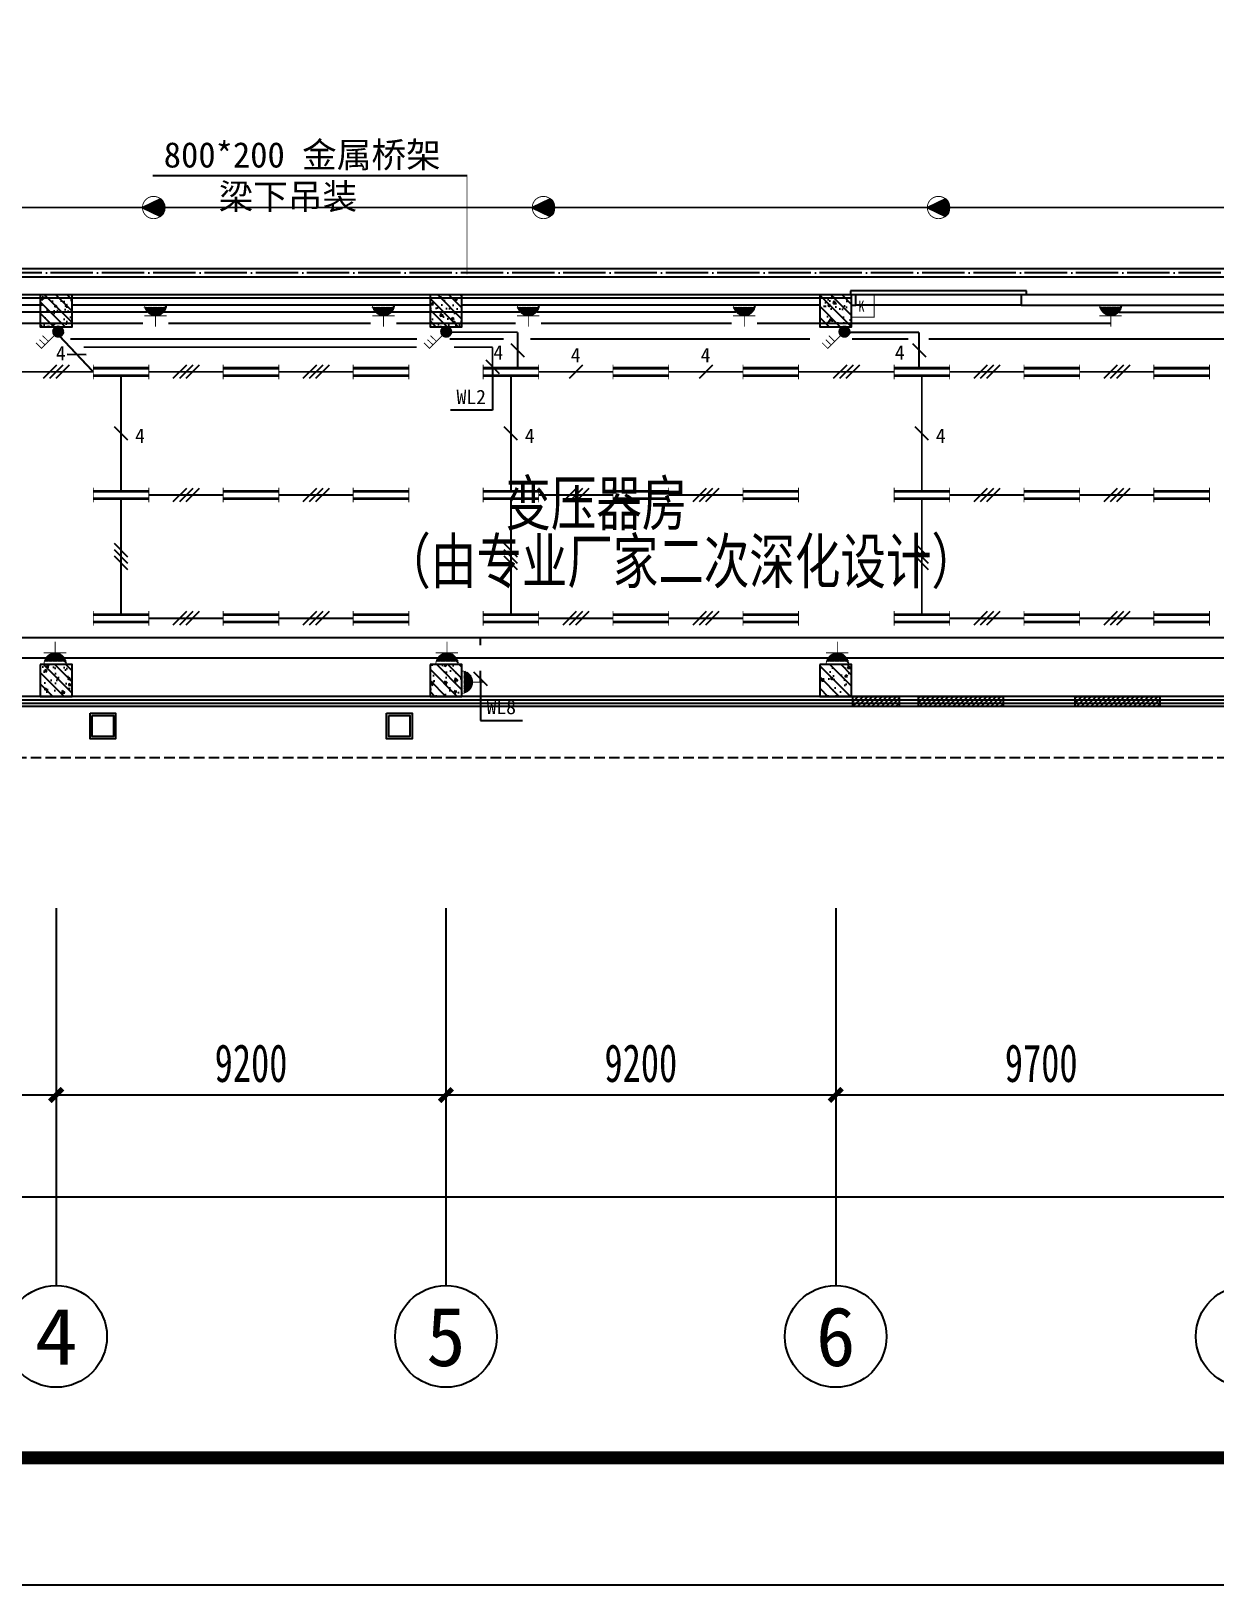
# Model space of a CAD drawing. Header units: millimetres. Extents: x -633009578 to 5705885, y -633235091 to 2571734.
# Drawn here: x 2805828 to 2833770, y 2039260 to 2075938 of the extents above; entities that cross this region are included whole.
import ezdxf
from ezdxf.enums import TextEntityAlignment as Align

# ---------------------------------------------------------------- set-up
doc = ezdxf.new("R2010")
doc.units = ezdxf.units.MM
doc.header["$LTSCALE"] = 1000
doc.header["$MEASUREMENT"] = 0
doc.linetypes.add('DASH', pattern=[0.35, 0.25, -0.1])
doc.linetypes.add('DOTE', pattern=[2.4200000000000004, 2, -0.2, 0.02, -0.2])
doc.layers.get('0').update_dxf_attribs({"color": 9})
for name, color, linetype in [('3T_WOOD', 21, 'Continuous'), ('A-COLUM(柱)', 255, 'Continuous'), ('A-DOOR(门）', 4, 'Continuous'), ('A-F-AREA(计算)', 5, 'Continuous'), ('A-ROOF-G(钢构)', 25, 'Continuous'), ('A-ST-O(室外)', 54, 'Continuous'), ('A-TEXT(房间)', 243, 'Continuous'), ('A-WALL(墙)', 255, 'Continuous'), ('A-WINDOW（窗）', 4, 'Continuous'), ('AXIS_TEXT', 7, 'Continuous'), ('C-AXIS(轴号)', 3, 'Continuous'), ('电-强电平面-标注', 3, 'Continuous'), ('电-强电平面-线缆', 3, 'Continuous'), ('电-桥架', 4, 'Continuous'), ('设备-插座', 3, 'Continuous'), ('设备-照明', 3, 'Continuous'), ('设备-箱柜', 3, 'Continuous'), ('院图签、封面151013$0$PUB_TITLE', 153, 'Continuous'), ('院图签、封面151013$0$图签文字', 4, 'Continuous')]:
    doc.layers.add(name, color=color, linetype=linetype)
doc.styles.add('_TCH', font='simhei.ttf', dxfattribs={"width": 0.75, "bigfont": 'hztxt.shx'})
doc.styles.add('_TCH_AXIS', font='simhei.ttf', dxfattribs={"bigfont": 'GBCBIG'})
doc.styles.add('_TCH_DIM_T3', font='simhei.ttf', dxfattribs={"width": 0.707, "bigfont": 'GBCBIG'})
doc.styles.add('COMPLEX', font='simhei.ttf')
doc.styles.add('ELEC-DIM', font='simhei.ttf')
doc.styles.add('IDQSTYLE', font='simhei.ttf', dxfattribs={"width": 0.707, "bigfont": 'hztxt.shx'})
doc.styles.get("Standard").update_dxf_attribs({"font": 'simhei.ttf', "bigfont": 'hztxt.shx'})
doc.styles.add('院图签、封面151013$0$-宋体', font='simhei.ttf', dxfattribs={"width": 0.8})
doc.dimstyles.new('_TCH_ARCH&&300', dxfattribs={"dimtxt": 892.5, "dimasz": 300, "dimexe": 750, "dimexo": 900, "dimgap": 300, "dimtad": 1, "dimdec": 0, "dimzin": 0, "dimdsep": 46, "dimtxsty": '_TCH_DIM_T3', "dimblk": 'ARCHTICK', "dimcen": 0.09, "dimclrt": 7, "dimazin": 2, "dimtfac": 1, "dimtdec": 0, "dimtix": 1, "dimtmove": 2, "dimatfit": 3, "dimfxl": 1, "dimtolj": 1, "dimtzin": 0, "dimarcsym": 0})
pattern_1 = [(45, (0, 0), (-56.1266007566822, 56.12660075668221), [])]

# ---------------------------------------------------------------- blocks, each defined once
blk = doc.blocks.new('建筑图框_A1')
at = {"layer": '院图签、封面151013$0$PUB_TITLE'}
blk.add_lwpolyline([(0, 0), (84100, 0), (84100, 59400), (0, 59400)], close=True, dxfattribs=at)
at = {"layer": '院图签、封面151013$0$PUB_TITLE', "const_width": 100}
blk.add_lwpolyline([(2500, 1000), (83100, 1000), (83100, 58400), (2500, 58400)], close=True, dxfattribs=at)
at = {"layer": '院图签、封面151013$0$图签文字', "color": 6, "style": '院图签、封面151013$0$-宋体'}
for tag, height, width, p in [('工程主持人', 400, 0.7999999999883585, (79990.91196859907, 29505.93707200652)), ('审定', 400, 0.7999999999883585, (79990.91196859907, 28705.93707200605)), ('审核', 400, 0.7999999999883585, (79990.91196859907, 27905.93707200559)), ('专业负责人', 400, 0.7999999999883585, (79990.91196859907, 27105.93707200512)), ('校对', 400, 0.7999999999883585, (79990.91196859907, 26305.93707200466)), ('设计', 400, 0.7999999999883585, (79990.91196859907, 25505.93707200419)), ('方案设计人', 400, 0.7999999999883585, (79990.91196859907, 24706.79438478127)), ('工程编号', 300, 0.7000000000116415, (81000.00416498398, 8700.424278954277)), ('版次', 300, 0.7000000000116415, (78738.08139540046, 3005.726258059498)), ('日期', 300, 0.7000000000116415, (82038.0813954557, 3000.226258123759)), ('图号', 200, 0.7000000000116415, (82538.08139542397, 2400.075247410685)), ('比例', 300, 0.7000000000116415, (78738.08139537089, 2200.188802679535)), ('图号_X施', 300, 0.7000000000116415, (81538.08139540977, 2200.188802651362)), ('图号_总数', 200, 0.7000000000116415, (82538.08139541186, 2000.075247410219))]:
    blk.add_attdef(tag, text='', height=height, dxfattribs=dict(at, width=width)).set_placement(p, align=Align.MIDDLE_CENTER)
at = {"layer": '院图签、封面151013$0$图签文字', "color": 6, "style": '院图签、封面151013$0$-宋体', "width": 0.7}
for tag, p in [('建设单位_001', (80935.88661794258, 7446.21079580821)), ('工程名称_001', (80933.52706738078, 6045.368099178996)), ('图名_001', (79742.88288308708, 4059.656552180292))]:
    blk.add_attdef(tag, p, '', height=300, dxfattribs=at)
blk = doc.blocks.new('$DorLib2D$00000126')
at = {"color": 0, "linetype": 'Continuous'}
for p, q in [((-0.5319999999956053, 0.5), (-0.5319999999956053, 0.900000000000091)), ((0.5320000000047003, 0.900000000000091), (0.5320000000047003, 0.5000000000002274))]:
    blk.add_line(p, q, dxfattribs=at)
at = {"color": 0, "linetype": 'DASH'}
for p, q in [((-0.5319999999956053, 0.900000000000091), (0.5320000000047003, 0.900000000000091)), ((-0.5319999999956053, 0.5), (0.5320000000047003, 0.5000000000002274))]:
    blk.add_line(p, q, dxfattribs=at)
blk = doc.blocks.new('_ArchTick')
at = {"color": 0, "linetype": 'ByBlock', "const_width": 0.4}
blk.add_lwpolyline([(-0.5, -0.5), (0.5, 0.5)], dxfattribs=at)
blk = doc.blocks.new('*D558')
at = {"layer": 'C-AXIS(轴号)', "color": 0, "lineweight": -2, "transparency": 16777216}
for p, q in [((1121700.598288333, 1376357.113137866), (1121700.598288333, 1369697.293828133)), ((1255980.598288333, 1376357.113137866), (1255980.598288333, 1369697.293828133)), ((1121700.598288333, 1370447.293828133), (1255980.598288333, 1370447.293828133))]:
    blk.add_line(p, q, dxfattribs=at)
at = {"layer": 'Defpoints', "color": 0, "transparency": 16777216}
for p in [(1121700.598288333, 1377257.113137866), (1255980.598288333, 1377257.113137866), (1255980.598288333, 1370447.293828133)]:
    blk.add_point(p, dxfattribs=at)
at = {"layer": 'C-AXIS(轴号)', "color": 0, "linetype": 'ByBlock', "lineweight": -2, "transparency": 16777216, "xscale": 300, "yscale": 300, "zscale": 300, "rotation": 180}
blk.add_blockref('_ArchTick', (1121700.598288333, 1370447.293828133), dxfattribs=at)
at = {"layer": 'C-AXIS(轴号)', "color": 0, "linetype": 'ByBlock', "lineweight": -2, "transparency": 16777216, "xscale": 300, "yscale": 300, "zscale": 300}
blk.add_blockref('_ArchTick', (1255980.598288333, 1370447.293828133), dxfattribs=at)
at = {"layer": 'C-AXIS(轴号)', "color": 7, "transparency": 16777216, "insert": (1188840.598288333, 1371193.543828133), "char_height": 892.5, "attachment_point": 5, "style": '_TCH_DIM_T3'}
blk.add_mtext('\\A1;134280', dxfattribs=at)
blk = doc.blocks.new('*D592')
at = {"layer": 'C-AXIS(轴号)', "color": 0, "lineweight": -2, "transparency": 16777216}
for p, q in [((1141340.598288357, 1376357.113137866), (1141340.598288357, 1372097.293828133)), ((1150540.598288357, 1376357.113137866), (1150540.598288357, 1372097.293828133)), ((1141340.598288357, 1372847.293828133), (1150540.598288357, 1372847.293828133))]:
    blk.add_line(p, q, dxfattribs=at)
at = {"layer": 'Defpoints', "color": 0, "transparency": 16777216}
for p in [(1141340.598288357, 1377257.113137866), (1150540.598288357, 1377257.113137866), (1150540.598288357, 1372847.293828133)]:
    blk.add_point(p, dxfattribs=at)
at = {"layer": 'C-AXIS(轴号)', "color": 0, "linetype": 'ByBlock', "lineweight": -2, "transparency": 16777216, "xscale": 300, "yscale": 300, "zscale": 300, "rotation": 180}
blk.add_blockref('_ArchTick', (1141340.598288357, 1372847.293828133), dxfattribs=at)
at = {"layer": 'C-AXIS(轴号)', "color": 0, "linetype": 'ByBlock', "lineweight": -2, "transparency": 16777216, "xscale": 300, "yscale": 300, "zscale": 300}
blk.add_blockref('_ArchTick', (1150540.598288357, 1372847.293828133), dxfattribs=at)
at = {"layer": 'C-AXIS(轴号)', "color": 7, "transparency": 16777216, "insert": (1145940.598288357, 1373593.543828133), "char_height": 892.5, "attachment_point": 5, "style": '_TCH_DIM_T3'}
blk.add_mtext('\\A1;9200', dxfattribs=at)
blk = doc.blocks.new('*D593')
at = {"layer": 'C-AXIS(轴号)', "color": 0, "lineweight": -2, "transparency": 16777216}
for p, q in [((1150540.598288357, 1376357.113137866), (1150540.598288357, 1372097.293828133)), ((1159740.598288357, 1376357.113137866), (1159740.598288357, 1372097.293828133)), ((1150540.598288357, 1372847.293828133), (1159740.598288357, 1372847.293828133))]:
    blk.add_line(p, q, dxfattribs=at)
at = {"layer": 'Defpoints', "color": 0, "transparency": 16777216}
for p in [(1150540.598288357, 1377257.113137866), (1159740.598288357, 1377257.113137866), (1159740.598288357, 1372847.293828133)]:
    blk.add_point(p, dxfattribs=at)
at = {"layer": 'C-AXIS(轴号)', "color": 0, "linetype": 'ByBlock', "lineweight": -2, "transparency": 16777216, "xscale": 300, "yscale": 300, "zscale": 300, "rotation": 180}
blk.add_blockref('_ArchTick', (1150540.598288357, 1372847.293828133), dxfattribs=at)
at = {"layer": 'C-AXIS(轴号)', "color": 0, "linetype": 'ByBlock', "lineweight": -2, "transparency": 16777216, "xscale": 300, "yscale": 300, "zscale": 300}
blk.add_blockref('_ArchTick', (1159740.598288357, 1372847.293828133), dxfattribs=at)
at = {"layer": 'C-AXIS(轴号)', "color": 7, "transparency": 16777216, "insert": (1155140.598288357, 1373593.543828133), "char_height": 892.5, "attachment_point": 5, "style": '_TCH_DIM_T3'}
blk.add_mtext('\\A1;9200', dxfattribs=at)
blk = doc.blocks.new('*D594')
at = {"layer": 'C-AXIS(轴号)', "color": 0, "lineweight": -2, "transparency": 16777216}
for p, q in [((1159740.598288357, 1376357.113137866), (1159740.598288357, 1372097.293828133)), ((1168940.598288357, 1376357.113137866), (1168940.598288357, 1372097.293828133)), ((1159740.598288357, 1372847.293828133), (1168940.598288357, 1372847.293828133))]:
    blk.add_line(p, q, dxfattribs=at)
at = {"layer": 'Defpoints', "color": 0, "transparency": 16777216}
for p in [(1159740.598288357, 1377257.113137866), (1168940.598288357, 1377257.113137866), (1168940.598288357, 1372847.293828133)]:
    blk.add_point(p, dxfattribs=at)
at = {"layer": 'C-AXIS(轴号)', "color": 0, "linetype": 'ByBlock', "lineweight": -2, "transparency": 16777216, "xscale": 300, "yscale": 300, "zscale": 300, "rotation": 180}
blk.add_blockref('_ArchTick', (1159740.598288357, 1372847.293828133), dxfattribs=at)
at = {"layer": 'C-AXIS(轴号)', "color": 0, "linetype": 'ByBlock', "lineweight": -2, "transparency": 16777216, "xscale": 300, "yscale": 300, "zscale": 300}
blk.add_blockref('_ArchTick', (1168940.598288357, 1372847.293828133), dxfattribs=at)
at = {"layer": 'C-AXIS(轴号)', "color": 7, "transparency": 16777216, "insert": (1164340.598288357, 1373593.543828133), "char_height": 892.5, "attachment_point": 5, "style": '_TCH_DIM_T3'}
blk.add_mtext('\\A1;9200', dxfattribs=at)
blk = doc.blocks.new('*D595')
at = {"layer": 'C-AXIS(轴号)', "color": 0, "lineweight": -2, "transparency": 16777216}
for p, q in [((1168940.598288357, 1376357.113137866), (1168940.598288357, 1372097.293828133)), ((1178640.598288357, 1376357.113137866), (1178640.598288357, 1372097.293828133)), ((1168940.598288357, 1372847.293828133), (1178640.598288357, 1372847.293828133))]:
    blk.add_line(p, q, dxfattribs=at)
at = {"layer": 'Defpoints', "color": 0, "transparency": 16777216}
for p in [(1168940.598288357, 1377257.113137866), (1178640.598288357, 1377257.113137866), (1178640.598288357, 1372847.293828133)]:
    blk.add_point(p, dxfattribs=at)
at = {"layer": 'C-AXIS(轴号)', "color": 0, "linetype": 'ByBlock', "lineweight": -2, "transparency": 16777216, "xscale": 300, "yscale": 300, "zscale": 300, "rotation": 180}
blk.add_blockref('_ArchTick', (1168940.598288357, 1372847.293828133), dxfattribs=at)
at = {"layer": 'C-AXIS(轴号)', "color": 0, "linetype": 'ByBlock', "lineweight": -2, "transparency": 16777216, "xscale": 300, "yscale": 300, "zscale": 300}
blk.add_blockref('_ArchTick', (1178640.598288357, 1372847.293828133), dxfattribs=at)
at = {"layer": 'C-AXIS(轴号)', "color": 7, "transparency": 16777216, "insert": (1173790.598288357, 1373593.543828133), "char_height": 892.5, "attachment_point": 5, "style": '_TCH_DIM_T3'}
blk.add_mtext('\\A1;9700', dxfattribs=at)
blk = doc.blocks.new('_AXISO')
blk.add_circle((0, 0), 0.5)
at = {"layer": 'AXIS_TEXT', "style": 'COMPLEX', "width": 1.041666666666667}
blk.add_attdef('A', text='', height=0.56, dxfattribs=at).set_placement((-0.25, -0.28), (0.25, -0.28), align=Align.FIT)
blk = doc.blocks.new('$TCHSYS$WIN2D')
for p, q in [((-0.5, 0.5), (0.5, 0.5)), ((-0.5, 0.5), (-0.4999999999999999, -0.5)), ((0.5, 0.5), (0.4999999999999998, -0.5)), ((0.5, 0.1666666666666666), (-0.5, 0.1666666666666666)), ((0.5, -0.1666666666666667), (-0.5, -0.1666666666666667)), ((-0.4999999999999999, -0.5), (0.5, -0.5))]:
    blk.add_line(p, q)
blk = doc.blocks.new('_FZH')
h = blk.add_hatch()
h.set_pattern_fill('钢筋混凝土', color=256, scale=0.1, style=0)
h.set_pattern_definition([(45, (0, 0), (-0.1767766952966369, 0.1767766952966369), []), (50, (0, 0), (0.7172601826007535, -0.06275213498259512), [0.07500000000000001, -0.8250000000000001]), (355, (0, 0), (-0.138751333613, 0.7521921337000119), [0.06, -0.66]), (100.4514, (0.05977168000000001, -0.00522934), (0.5785093817140216, 0.6894395420609536), [0.06374019, -0.701142112]), (46.1842, (0, 0.2), (1.067241048625645, -0.1655190143290181), [0.1125, -1.2375]), (96.6356, (0.088936745, 0.186206693), (0.9346627055487033, 0.9741178709004418), [0.095610288, -1.051713]), (351.1842, (0, 0.2), (0.9346619451336272, 0.9741186009253247), [0.09000000000000001, -0.9900000000000001]), (21, (0.1, 0.15), (0.5969070521184617, -0.4026188906653388), [0.07500000000000001, -0.8250000000000001]), (326, (0.1, 0.15), (0.2433153319215824, 0.7251500450468529), [0.06, -0.66]), (71.4514, (0.149742233, 0.116448394), (0.84022262858149, 0.3225304967099524), [0.06374019, -0.701142112]), (37.50000000000001, (0, 0), (0.01215985531729062, 0.3328938538313115), [0, -0.652, 0, -0.67, 0, -0.6625000000000001]), (7.499999999999999, (0, 0), (0.2630695374421486, 0.3944117118823603), [0, -0.382, 0, -0.637, 0, -0.2525]), (-32.5, (-0.223, 0), (0.533822436172409, -0.02255487173437976), [0, -0.25, 0, -0.78, 0, -1.035]), (-42.5, (-0.323, 0), (0.5831861693423862, 0.1001049823323177), [0, -0.325, 0, -0.518, 0, -0.735])])
h.paths.add_polyline_path([(-0.5, -0.5), (0.5, -0.5), (0.5, 0.5), (-0.5, 0.5)])
blk.add_lwpolyline([(-0.5, -0.5), (0.5, -0.5), (0.5, 0.5), (-0.5, 0.5)], close=True)
blk = doc.blocks.new('HC000067')
at = {"color": 0, "linetype": 'Continuous'}
for points, const_width in [([(6.25, 0.8328412808464349), (-6.250000000000057, 0.8328412808464349)], 0.6), ([(-6.250000000000057, 1.65), (-6.250000000000057, -1.650000000000057)], 0.2), ([(6.25, 1.65), (6.25, -1.650000000000057)], 0.2), ([(6.25, -0.8328412808464352), (-6.250000000000057, -0.8328412808464352)], 0.6)]:
    blk.add_lwpolyline(points, dxfattribs=dict(at, const_width=const_width))
at = {"color": 0, "style": 'IDQSTYLE', "width": 0.7}
blk.add_attdef('PSFHATT', (8.25, -1.650000000000057), '', height=2.5, dxfattribs=at)
blk = doc.blocks.new('*X164')
at = {"color": 0, "linetype": 'Continuous'}
for p, q in [((159.595646846908, 156.7672197221619), (159.6233466819307, 156.7949195571846)), ((159.6640079704214, 156.5527381332005), (159.9061893944054, 156.7949195571846)), ((159.747532531186, 156.3534199814905), (160.18903210688, 156.7949195571846)), ((159.8446775338837, 156.1677222717137), (160.4718748193546, 156.7949195571846)), ((159.9544025265515, 155.9946045519069), (160.7547175318292, 156.7949195571846)), ((160.0760273856543, 155.833386698535), (161.0375602443038, 156.7949195571846)), ((160.2091522122192, 155.6836688126253), (161.3204029567785, 156.7949195571846)), ((160.3536147760518, 155.5452886639833), (161.6032456692531, 156.7949195571846)), ((160.5094741859558, 155.4183053614127), (161.8860883817277, 156.7949195571846)), ((160.6770167777584, 155.3030052407406), (162.1689310942023, 156.7949195571846)), ((160.8567856433337, 155.1999313938414), (162.451773806677, 156.7949195571846)), ((161.0496413096342, 155.1099443476672), (162.7346165191516, 156.7949195571846)), ((161.2568708631404, 155.0343311886988), (163.0174592316262, 156.7949195571846)), ((161.4803825063601, 154.9750001194438), (163.3003019441008, 156.7949195571846)), ((161.7230685552892, 154.9348434558983), (163.5831446565754, 156.7949195571846)), ((161.9895441276247, 154.9184763157592), (163.86598736905, 156.7949195571846)), ((162.2878715788766, 154.9339610545365), (164.4937876543064, 157.1398771299663)), ((162.6346011340941, 154.9978478972794), (164.4299008115636, 156.7931475747489)), ((163.0778250055067, 155.1582290562173), (164.2695196526256, 156.3499237033363))]:
    blk.add_line(p, q, dxfattribs=at)
blk = doc.blocks.new('HC000134')
at = {"color": 0, "linetype": 'Continuous', "const_width": 0.2}
blk.add_lwpolyline([(-2.5, 5, 0.198912367379654), (-1.767766952966213, 3.232233047033674, 0.1989123673796558), (-4.592273826913179e-16, 2.5, 0.1989123673796559), (1.767766952966213, 3.232233047033674, 0.1989123673796541), (2.5, 4.999999999999999)], format="xyb", dxfattribs=at)
for points in [[(-2.421006983541702, 4.37652170395188), (2.421006983541702, 4.37652170395188)], [(-2.549372027147456, 2.476391871554483), (2.483025305961291, 2.476391871554483)], [(0, 2.5), (0, 0)]]:
    blk.add_lwpolyline(points, dxfattribs=at)
at = {"color": 0, "linetype": 'Continuous'}
blk.add_blockref('*X164', (-162.0093508556101, -152.4183978532327), dxfattribs=at)
at = {"color": 0, "style": 'IDQSTYLE', "width": 0.7}
blk.add_attdef('PSFHATT', (4.500000010000001, 0), '', height=2.5, dxfattribs=at)
blk = doc.blocks.new('*X155')
at = {"color": 0, "linetype": 'Continuous'}
for p, q in [((261.9988066744281, 135.850956910748), (263.2375091559566, 137.0896593922765)), ((262.0234026256783, 135.5927101495236), (263.4957559171792, 137.0650634410244)), ((262.0463461952987, 136.1813391440932), (262.9071269225657, 137.0421198713602)), ((262.0884022348038, 135.3748670461744), (263.7135990205094, 137.00006383188)), ((262.1829592200917, 135.1865813189878), (263.9018847477136, 136.9055068466096)), ((262.3023466942452, 135.0231260806666), (264.0653399860179, 136.7861193724393)), ((262.4446987243758, 134.8826353983226), (264.205830668362, 136.6437673423088)), ((262.6100901587723, 134.7651841202445), (264.3232819464568, 136.478375907929)), ((262.8005700291263, 134.6728212781239), (264.4156447885779, 136.2878960375755)), ((263.0211904412342, 134.6105989777572), (264.4778670889456, 136.0672756254685)), ((263.2836307586351, 134.5901965826834), (264.4982694840214, 135.8048353080697)), ((263.6234742990336, 134.6471974106073), (264.4412686561033, 135.464991767677))]:
    blk.add_line(p, q, dxfattribs=at)
blk = doc.blocks.new('HC000111')
at = {"color": 0, "linetype": 'Continuous', "const_width": 0.2}
for points in [[(0.8838834764831975, 2.133883476483163), (3.750000000000091, 5), (5.000000000000091, 3.75)], [(2.898879886034229, 4.275409520972289), (4.191507707965946, 3.019373591507303)], [(2.221789122165297, 3.388795923702901), (3.514416944097014, 2.132759994237858)]]:
    blk.add_lwpolyline(points, dxfattribs=at)
blk.add_lwpolyline([(0.8838834764833108, 0.3661165235168934, 0.1989123673796338), (1.250000000000034, 1.250000000000057, 0.1989123673796269), (0.8838834764832544, 2.13388347648322, 0.1989123673796352), (9.12880881998035e-14, 2.5, 0.1989123673796539), (-0.8838834764830719, 2.13388347648322, 0.1989123673796721), (-1.249999999999966, 1.250000000000057, 0.1989123673796564), (-0.8838834764831855, 0.3661165235168368, 0.198912367379673), (9.087175456556906e-14, 0, 0.198912367379652)], format="xyb", close=True, dxfattribs=at)
at = {"color": 0, "linetype": 'Continuous'}
blk.add_blockref('*X155', (-263.2487560761181, -134.5897099905746), dxfattribs=at)
at = {"color": 0, "style": 'IDQSTYLE', "width": 0.7}
blk.add_attdef('PSFHATT', (7.000000000000091, -1e-08), '', height=2.5, dxfattribs=at)
blk = doc.blocks.new('HC000127')
at = {"color": 0, "linetype": 'Continuous'}
for p, q in [((-2.394925552313452, 4.28283084360757), (-2.301234691969285, 4.37652170395188)), ((-2.321819471781509, 4.073094211665051), (-2.018391979494709, 4.37652170395188)), ((-2.234077361864593, 3.877993609107307), (-1.735549267019906, 4.37652170395188)), ((-2.133071322147771, 3.696156936349553), (-1.45270655454533, 4.37652170395188)), ((-2.019722391649111, 3.526663154373495), (-1.169863842070754, 4.37652170395188)), ((-1.89462033080963, 3.3689225027384), (-0.8870211295961781, 4.37652170395188)), ((-1.75809067461546, 3.222609446457881), (-0.6041784171216023, 4.37652170395188)), ((-1.610228640033711, 3.087628768565168), (-0.3213357046467991, 4.37652170395188)), ((-1.450908635363021, 2.964106060761054), (-0.03849299217222324, 4.37652170395188)), ((-1.279771678729958, 2.852400304919513), (0.2443497203023526, 4.37652170395188)), ((-1.096187659196403, 2.753141611978464), (0.5271924327769284, 4.37652170395188)), ((-0.8991825738169155, 2.667303984883461), (0.8100351452515042, 4.37652170395188)), ((-0.6873090270223656, 2.596334819203292), (1.092877857726307, 4.37652170395188)), ((-0.4584132462771322, 2.542387887474007), (1.375720570200883, 4.37652170395188)), ((-0.209190882280609, 2.508767538995784), (1.658563282675459, 4.37652170395188)), ((0.06574902768079482, 2.500864736482612), (1.941405995150035, 4.37652170395188)), ((0.3761933590246826, 2.528466355351895), (2.224248707624611, 4.376521703951852)), ((0.7437720382852149, 2.613202322137766), (2.386797677867207, 4.256227961719787)), ((1.246104544721902, 2.832692116099963), (2.167307883900094, 3.753895455278013))]:
    blk.add_line(p, q, dxfattribs=at)
at = {"color": 0, "linetype": 'Continuous', "const_width": 0.2}
blk.add_lwpolyline([(-2.5, 5, 0.198912367379654), (-1.767766952966213, 3.232233047033674, 0.1989123673796558), (-4.592273826913179e-16, 2.5, 0.1989123673796559), (1.767766952966213, 3.232233047033674, 0.1989123673796541), (2.5, 4.999999999999999)], format="xyb", dxfattribs=at)
for points in [[(-2.421006983541474, 4.37652170395188), (2.421006983541474, 4.37652170395188)], [(0, 2.5), (0, 0)]]:
    blk.add_lwpolyline(points, dxfattribs=at)
at = {"color": 0, "style": 'IDQSTYLE', "width": 0.7}
blk.add_attdef('PSFHATT', (4.500000010000001, 0), '', height=2.5, dxfattribs=at)
blk = doc.blocks.new('HC000819')
at = {"color": 0, "linetype": 'Continuous', "const_width": 0.2}
blk.add_lwpolyline([(-2.500000000000028, 2.5), (2.500000000000028, 2.5), (2.500000000000028, -2.5), (-2.500000000000028, -2.5)], close=True, dxfattribs=at)
at = {"color": 0, "style": 'IDQSTYLE', "width": 0.7}
for tag, p in [('K', (-1.057540971843028, -1.250300357780837)), ('PSFHATT', (4.500000000000028, -2.5))]:
    blk.add_attdef(tag, p, '', height=2.5, dxfattribs=at)
blk = doc.blocks.new('*X108')
at = {"color": 0}
for p, q in [((136.0879914567448, 111.480675471453), (136.5891116047425, 111.9817956194506)), ((136.3734191454286, 111.3418390914248), (137.4151954540143, 112.3836154000105)), ((136.6588468341124, 111.2030027113966), (138.2412793032861, 112.7854351805704)), ((136.9442745227961, 111.0641663313685), (139.0673631525579, 113.1872549611303)), ((137.2297022114799, 110.9253299513403), (139.8744412620303, 113.5700690018908)), ((137.5151299001637, 110.7864935713122), (140.0984677542244, 113.3698314253729)), ((137.8005575888474, 110.647657191284), (140.296945436022, 113.1440450384586)), ((138.0859852775312, 110.5088208112558), (140.4692639236895, 112.8920994574141)), ((138.371412966215, 110.3699844312277), (140.613526567314, 112.6120980323267)), ((138.6568406548987, 110.2311480511995), (140.7260447237948, 112.3003521200956)), ((138.9422683435825, 110.0923116711714), (140.8001002526411, 111.9501435802299)), ((139.2276960322663, 109.9534752911432), (140.8226944263358, 111.5484736852127)), ((139.51312372095, 109.814638911115), (140.7634411569734, 111.0649563471384)), ((139.7985514096338, 109.6758025310869), (140.4970677059702, 110.3743188274233))]:
    blk.add_line(p, q, dxfattribs=at)
blk = doc.blocks.new('HC000092')
at = {"color": 0}
for p, q in [((-2.500000000000142, -1.989519660128281e-13), (1.543345329370851, 1.966744821857574)), ((-2.500000000000142, 1.989519660128281e-13), (1.543345329370851, -1.966744821857574))]:
    blk.add_line(p, q, dxfattribs=at)
at = {"color": 0, "linetype": 'Continuous', "const_width": 0.2}
blk.add_lwpolyline([(-1.7677669529659, -1.767766952965502, 0.1989123673796719), (-1.431228860470851e-13, -2.499999999999062, 0.1989123673796543), (1.767766952965616, -1.767766952965502, 0.1989123673796617), (2.499999999999858, 9.379164112033322e-13, 0.1989123673796613), (1.767766952965616, 1.767766952967264, 0.198912367379653), (-1.416224044503017e-13, 2.500000000000938, 0.1989123673796648), (-1.767766952965899, 1.767766952967265, 0.1989123673796613), (-2.500000000000142, 9.381115404892809e-13, 0.1989123673796762)], format="xyb", close=True, dxfattribs=at)
at = {"color": 0}
blk.add_arc((0, 0), 2.499999999999059, 308.1220102505408, 51.8779897494594, dxfattribs=at)
blk.add_blockref('*X108', (-138.3234359480451, -111.609359304874), dxfattribs=at)
at = {"color": 0, "style": 'IDQSTYLE', "width": 0.7}
blk.add_attdef('PSFHATT', (4.500000009999858, -2.500000009999062), '', height=2.5, dxfattribs=at)
blk = doc.blocks.new('9-29-1')
h = blk.add_hatch()
h.set_pattern_fill('ANSI31', color=256, scale=50)
h.set_pattern_definition(pattern_1)
h.paths.add_polyline_path([(1169340.650682393, 1382257.113137863), (1170440.650682393, 1382257.113137863), (1170440.650682393, 1382017.113137863), (1169340.650682393, 1382017.113137863)])
h = blk.add_hatch()
h.set_pattern_fill('ANSI31', color=256, scale=50)
h.set_pattern_definition(pattern_1)
h.paths.add_polyline_path([(1170890.598288357, 1382257.113137859), (1172890.598288357, 1382257.113137859), (1172890.598288357, 1382017.113137859), (1170890.598288357, 1382017.113137859)])
h = blk.add_hatch()
h.set_pattern_fill('ANSI31', color=256, scale=50)
h.set_pattern_definition(pattern_1)
h.paths.add_polyline_path([(1174590.598288357, 1382257.113137859), (1176590.598288357, 1382257.113137859), (1176590.598288357, 1382017.113137859), (1174590.598288357, 1382017.113137859)])
for points in [[(1169340.650682393, 1382257.113137863), (1170440.650682393, 1382257.113137863), (1170440.650682393, 1382017.113137863), (1169340.650682393, 1382017.113137863)], [(1170890.598288357, 1382257.113137859), (1172890.598288357, 1382257.113137859), (1172890.598288357, 1382017.113137859), (1170890.598288357, 1382017.113137859)], [(1174590.598288357, 1382257.113137859), (1176590.598288357, 1382257.113137859), (1176590.598288357, 1382017.113137859), (1174590.598288357, 1382017.113137859)]]:
    blk.add_lwpolyline(points, close=True)
at = {"layer": 'A-DOOR(门）'}
blk.add_line((1173315.598287918, 1391492.113137866), (1169415.598287918, 1391492.113137866), dxfattribs=at)
at = {"layer": 'A-F-AREA(计算)'}
blk.add_lwpolyline([(1121700.598288358, 1518097.113137865), (1255980.598288358, 1518097.113137865), (1255980.598288358, 1382017.113137865), (1121700.598288358, 1382017.113137865)], close=True, dxfattribs=at)
at = {"layer": 'A-ROOF-G(钢构)'}
for points in [[(1151340.605494114, 1381857.113137867), (1151940.605494114, 1381857.113137867), (1151940.605494114, 1381257.113137867), (1151340.605494114, 1381257.113137867)], [(1151390.605494114, 1381807.113137867), (1151890.605494114, 1381807.113137867), (1151890.605494114, 1381307.113137867), (1151390.605494114, 1381307.113137867)], [(1158340.605494117, 1381857.113137867), (1158940.605494117, 1381857.113137867), (1158940.605494117, 1381257.113137867), (1158340.605494117, 1381257.113137867)], [(1158390.605494117, 1381807.113137867), (1158890.605494117, 1381807.113137867), (1158890.605494117, 1381307.113137867), (1158390.605494117, 1381307.113137867)]]:
    blk.add_lwpolyline(points, close=True, dxfattribs=at)
at = {"layer": 'A-ST-O(室外)', "linetype": 'DASH'}
blk.add_lwpolyline([(1121940.598288341, 1380817.113137878), (1189490.598729082, 1380817.113137878)], dxfattribs=at)
at = {"layer": 'A-WALL(墙)'}
for p, q in [((1150165.598288569, 1391732.113137874), (1141715.598287918, 1391732.113137864)), ((1159365.598288569, 1391732.113137874), (1150915.598287918, 1391732.113137872)), ((1168565.598287918, 1391732.113137874), (1160115.598288569, 1391732.113137854)), ((1169415.598288081, 1391732.113137871), (1169315.598288569, 1391732.113137653)), ((1169415.598288081, 1391492.113137821), (1169415.598288081, 1391732.113137871)), ((1178265.598287918, 1391732.113137919), (1173315.598288081, 1391732.113137871)), ((1173315.598288081, 1391732.113137871), (1173315.598288081, 1391492.113137821)), ((1150165.598288569, 1391492.113137874), (1141715.598287918, 1391492.11313787)), ((1159365.598288569, 1391492.113137874), (1150915.598287918, 1391492.113137878)), ((1168565.598287918, 1391492.113137874), (1160115.598288569, 1391492.113137842)), ((1169315.598288569, 1391492.113138111), (1169415.598288081, 1391492.113137821)), ((1173315.598288081, 1391492.113137821), (1178265.598287918, 1391492.113137871))]:
    blk.add_line(p, q, dxfattribs=at)
at = {"layer": 'A-WINDOW（窗）'}
for points in [[(1170440.650682339, 1382257.113137861), (1170440.650682339, 1382017.113137861)], [(1172890.598288302, 1382257.113137858), (1172890.598288302, 1382017.113137858)], [(1176590.598288302, 1382257.113137858), (1176590.598288302, 1382017.113137858)]]:
    blk.add_lwpolyline(points, dxfattribs=at)
at = {"layer": 'C-AXIS(轴号)'}
for p, q in [((1150540.598288357, 1377257.113137866), (1150540.598288357, 1368347.293828133)), ((1159740.598288357, 1377257.113137866), (1159740.598288357, 1368347.293828133)), ((1168940.598288357, 1377257.113137866), (1168940.598288357, 1368347.293828133))]:
    blk.add_line(p, q, dxfattribs=at)
at = {"layer": 'A-COLUM(柱)', "xscale": 750, "yscale": 750, "zscale": 750, "rotation": 270}
for p in [(1150540.598288357, 1391357.113137866), (1159740.598288357, 1391357.113137866), (1168940.598288357, 1391357.113137866), (1150540.598288357, 1382632.113137866), (1159740.598288357, 1382632.113137866), (1168940.598288357, 1382632.113137866)]:
    blk.add_blockref('_FZH', p, dxfattribs=at)
at = {"layer": 'A-DOOR(门）', "xscale": -3900, "yscale": 240, "zscale": 3900}
blk.add_blockref('$DorLib2D$00000126', (1171365.598287918, 1391612.113137866), dxfattribs=at)
at = {"layer": 'A-WINDOW（窗）', "extrusion": (0, 0, -1), "xscale": 40000, "yscale": 240, "zscale": 40000}
blk.add_blockref('$TCHSYS$WIN2D', (-1167340.59828836, 1382137.113137866), dxfattribs=at)
at = {"layer": 'C-AXIS(轴号)'}
ref = blk.add_blockref('_AXISO', (1150540.598288357, 1367147.293828133), dxfattribs=dict(at, xscale=2400, yscale=2400, zscale=2400))
ref.add_attrib('A', '4', dxfattribs={"layer": 'AXIS_TEXT', "height": 1336.325289654598, "style": '_TCH_AXIS'}).set_placement((1150031.521987536, 1366479.131183306), (1151049.674589178, 1366479.131183306), align=Align.FIT)
ref = blk.add_blockref('_AXISO', (1159740.598288357, 1367147.293828133), dxfattribs=dict(at, xscale=2400, yscale=2400, zscale=2400))
ref.add_attrib('A', '5', dxfattribs={"layer": 'AXIS_TEXT', "height": 1397.844494487577, "style": '_TCH_AXIS'}).set_placement((1159274.650123528, 1366448.371580889), (1160206.546453186, 1366448.371580889), align=Align.FIT)
ref = blk.add_blockref('_AXISO', (1168940.598288357, 1367147.293828133), dxfattribs=dict(at, xscale=2400, yscale=2400, zscale=2400))
ref.add_attrib('A', '6', dxfattribs={"layer": 'AXIS_TEXT', "height": 1397.844494487578, "style": '_TCH_AXIS'}).set_placement((1168474.650123528, 1366448.371580889), (1169406.546453186, 1366448.371580889), align=Align.FIT)
ref = blk.add_blockref('_AXISO', (1178640.598288357, 1367147.293828133), dxfattribs=dict(at, xscale=2400, yscale=2400, zscale=2400))
ref.add_attrib('A', '7', dxfattribs={"layer": 'AXIS_TEXT', "height": 1397.844494487577, "style": '_TCH_AXIS'}).set_placement((1178174.650123528, 1366448.371580889), (1179106.546453186, 1366448.371580889), align=Align.FIT)
at = {"layer": 'A-TEXT(房间)', "style": '_TCH', "width": 0.75}
for s, p in [('变压器房', (1161143.251413123, 1386291.890332197)), ('（由专业厂家二次深化设计）', (1158308.650830033, 1384923.952347855))]:
    blk.add_text(s, height=1050, dxfattribs=at).set_placement(p)
at = {"layer": 'C-AXIS(轴号)'}
for p1, p2, distance, picture, middle in [((1121700.598288333, 1377257.113137866), (1255980.598288333, 1377257.113137866), -6809.819309732877, '*D558', (1188840.598288333, 1371193.543828133)), ((1141340.598288357, 1377257.113137866), (1150540.598288357, 1377257.113137866), -4409.819309732877, '*D592', (1145940.598288357, 1373593.543828133)), ((1150540.598288357, 1377257.113137866), (1159740.598288357, 1377257.113137866), -4409.819309732877, '*D593', (1155140.598288357, 1373593.543828133)), ((1159740.598288357, 1377257.113137866), (1168940.598288357, 1377257.113137866), -4409.819309732877, '*D594', (1164340.598288357, 1373593.543828133)), ((1168940.598288357, 1377257.113137866), (1178640.598288357, 1377257.113137866), -4409.819309732877, '*D595', (1173790.598288357, 1373593.543828133))]:
    dim = blk.add_aligned_dim(p1=p1, p2=p2, distance=distance, dimstyle='_TCH_ARCH&&300', dxfattribs=at)
    dim.commit()
    dim.dimension.update_dxf_attribs({"geometry": picture, "text_midpoint": middle})

msp = doc.modelspace()

# ---------------------------------------------------------------- linework, layer by layer
at = {"layer": '电-强电平面-标注'}
for p, q in [((2806682.499833718, 2068313.638930255), (2807132.304731879, 2068300.389266477)), ((2817151.400974233, 2068564.89802978), (2817469.599025767, 2068246.699978246)), ((2826628.400974233, 2068563.048787375), (2826946.599025767, 2068244.850735842)), ((2806429.093057554, 2068052.784385125), (2806110.89500602, 2067734.586333592)), ((2806579.093057554, 2068052.784385125), (2806260.89500602, 2067734.586333592)), ((2806729.093057554, 2068052.784385125), (2806410.89500602, 2067734.586333592)), ((2809495.759724215, 2068052.784385115), (2809177.56167268, 2067734.586333583)), ((2809645.759724215, 2068052.784385115), (2809327.56167268, 2067734.586333583)), ((2809795.759724215, 2068052.784385115), (2809477.56167268, 2067734.586333583)), ((2812562.426390881, 2068052.784385115), (2812244.228339346, 2067734.586333583)), ((2812712.426390881, 2068052.784385115), (2812394.228339346, 2067734.586333583)), ((2812862.426390881, 2068052.784385115), (2812544.228339346, 2067734.586333583)), ((2816559.900974233, 2068175.099025766), (2816878.099025767, 2067856.900974233)), ((2816719, 2068016), (2816719, 2066989)), ((2818845.759724214, 2068052.784385116), (2818527.561672681, 2067734.586333582)), ((2821912.426390881, 2068052.784385116), (2821594.228339348, 2067734.586333582)), ((2825079.093057554, 2068052.784385125), (2824760.89500602, 2067734.586333592)), ((2825229.093057554, 2068052.784385125), (2824910.89500602, 2067734.586333592)), ((2825379.093057554, 2068052.784385125), (2825060.89500602, 2067734.586333592)), ((2828395.759724215, 2068052.784385115), (2828077.56167268, 2067734.586333583)), ((2828545.759724215, 2068052.784385115), (2828227.56167268, 2067734.586333583)), ((2828695.759724215, 2068052.784385115), (2828377.56167268, 2067734.586333583)), ((2831462.426390881, 2068052.784385115), (2831144.228339346, 2067734.586333583)), ((2831612.426390881, 2068052.784385115), (2831294.228339346, 2067734.586333583)), ((2831762.426390881, 2068052.784385115), (2831444.228339346, 2067734.586333583)), ((2816719, 2066989), (2815724.06329114, 2066989)), ((2808112.426390881, 2066280.419666916), (2807794.228339346, 2066598.617718449)), ((2817312.426390881, 2066280.419666916), (2816994.228339346, 2066598.617718449)), ((2827012.426390881, 2066280.419666916), (2826694.228339346, 2066598.617718449)), ((2809495.759724215, 2065144.451051782), (2809177.56167268, 2064826.253000249)), ((2809645.759724215, 2065144.451051782), (2809327.56167268, 2064826.253000249)), ((2809795.759724215, 2065144.451051782), (2809477.56167268, 2064826.253000249)), ((2812562.426390881, 2065144.451051782), (2812244.228339346, 2064826.253000249)), ((2812712.426390881, 2065144.451051782), (2812394.228339346, 2064826.253000249)), ((2812862.426390881, 2065144.451051782), (2812544.228339346, 2064826.253000249)), ((2818695.759724215, 2065144.451051782), (2818377.56167268, 2064826.253000249)), ((2818845.759724215, 2065144.451051782), (2818527.56167268, 2064826.253000249)), ((2818995.759724215, 2065144.451051782), (2818677.56167268, 2064826.253000249)), ((2821762.426390881, 2065144.451051782), (2821444.228339346, 2064826.253000249)), ((2821912.426390881, 2065144.451051782), (2821594.228339346, 2064826.253000249)), ((2822062.426390881, 2065144.451051782), (2821744.228339346, 2064826.253000249)), ((2828395.759724215, 2065144.451051782), (2828077.56167268, 2064826.253000249)), ((2828545.759724215, 2065144.451051782), (2828227.56167268, 2064826.253000249)), ((2828695.759724215, 2065144.451051782), (2828377.56167268, 2064826.253000249)), ((2831462.426390881, 2065144.451051782), (2831144.228339346, 2064826.253000249)), ((2831612.426390881, 2065144.451051782), (2831294.228339346, 2064826.253000249)), ((2831762.426390881, 2065144.451051782), (2831444.228339346, 2064826.253000249)), ((2808112.426390881, 2063522.086333582), (2807794.228339348, 2063840.284385116)), ((2808112.426390881, 2063372.086333582), (2807794.228339348, 2063690.284385116)), ((2808112.426390881, 2063222.086333582), (2807794.228339348, 2063540.284385116)), ((2817312.426390881, 2063522.086333582), (2816994.228339348, 2063840.284385116)), ((2817312.426390881, 2063372.086333582), (2816994.228339348, 2063690.284385116)), ((2817312.426390881, 2063222.086333582), (2816994.228339348, 2063540.284385116)), ((2827012.426390881, 2063522.086333582), (2826694.228339348, 2063840.284385116)), ((2827012.426390881, 2063372.086333582), (2826694.228339348, 2063690.284385116)), ((2827012.426390881, 2063222.086333582), (2826694.228339348, 2063540.284385116)), ((2809495.759724215, 2062236.117718449), (2809177.56167268, 2061917.919666916)), ((2809645.759724215, 2062236.117718449), (2809327.56167268, 2061917.919666916)), ((2809795.759724215, 2062236.117718449), (2809477.56167268, 2061917.919666916)), ((2812562.426390881, 2062236.117718449), (2812244.228339346, 2061917.919666916)), ((2812712.426390881, 2062236.117718449), (2812394.228339346, 2061917.919666916)), ((2812862.426390881, 2062236.117718449), (2812544.228339346, 2061917.919666916)), ((2818695.759724215, 2062236.117718449), (2818377.56167268, 2061917.919666916)), ((2818845.759724215, 2062236.117718449), (2818527.56167268, 2061917.919666916)), ((2818995.759724215, 2062236.117718449), (2818677.56167268, 2061917.919666916)), ((2821762.426390881, 2062236.117718449), (2821444.228339346, 2061917.919666916)), ((2821912.426390881, 2062236.117718449), (2821594.228339346, 2061917.919666916)), ((2822062.426390881, 2062236.117718449), (2821744.228339346, 2061917.919666916)), ((2828395.759724215, 2062236.117718449), (2828077.56167268, 2061917.919666916)), ((2828545.759724215, 2062236.117718449), (2828227.56167268, 2061917.919666916)), ((2828695.759724215, 2062236.117718449), (2828377.56167268, 2061917.919666916)), ((2831462.426390881, 2062236.117718449), (2831144.228339346, 2061917.919666916)), ((2831612.426390881, 2062236.117718449), (2831294.228339346, 2061917.919666916)), ((2831762.426390881, 2062236.117718449), (2831444.228339346, 2061917.919666916)), ((2816273.900974233, 2060811.599025766), (2816592.099025767, 2060493.400974233)), ((2816433, 2060652.5), (2816433, 2059668)), ((2816433, 2059668), (2817429.835443038, 2059668))]:
    msp.add_line(p, q, dxfattribs=at)
at = {"layer": '电-强电平面-线缆', "color": 1, "linetype": 'Continuous', "const_width": 45}
for points in [[(2799782.594031787, 2071772.852026001), (2808457.394031787, 2071772.852026001)], [(2808982.594031787, 2071772.852026001), (2817657.394031787, 2071772.852026001)], [(2818182.594031787, 2071772.852026001), (2826982.394031787, 2071772.852026001)], [(2827507.594031787, 2071772.852026001), (2836688.644031787, 2071772.852026001)], [(2825204.33764356, 2069635), (2794921, 2069635)], [(2804461.161136512, 2069305), (2808574.326927474, 2069305)], [(2804567.994031993, 2069040), (2808467.494031993, 2069040)], [(2808960.661136512, 2069305), (2813953.826927474, 2069305)], [(2809067.494031993, 2069040), (2813846.994031993, 2069040)], [(2814340.161136512, 2069305), (2817371.826927474, 2069305)], [(2814446.994031993, 2069040), (2817264.994031993, 2069040)], [(2817758.161136512, 2069305), (2822468.826927474, 2069305)], [(2817864.994031993, 2069040), (2822361.994031993, 2069040)], [(2822961.994031993, 2069040), (2831310.994031993, 2069040)], [(2831496.609562054, 2069297.236495939), (2836772.378501931, 2069297.236495939)], [(2807297.0773651, 2067893.685359358), (2806517.727200498, 2068720.342837374)], [(2806752, 2068670), (2814939, 2068670)], [(2815707.5, 2068670), (2816984, 2068670)], [(2815755.921333476, 2068830.464314179), (2817310.5, 2068830.464314179)], [(2817310.5, 2067981.133693847), (2817310.5, 2068830.464314179)], [(2817615, 2068670), (2824215, 2068670)], [(2825155.053532976, 2068826.765829369), (2826787.5, 2068826.765829369)], [(2825205.5, 2068670), (2826537, 2068670)], [(2826787.5, 2067981.133693847), (2826787.5, 2068826.765829369)], [(2827012.5, 2068670), (2842666, 2068670)], [(2807069.5, 2068476.5), (2814929.5, 2068476.5)], [(2815814, 2068476.5), (2816719, 2068476.5)], [(2816719, 2067981.133693847), (2816719, 2068476.5)], [(2805542.910698473, 2067893.685359358), (2807297.0773651, 2067893.685359358)], [(2808609.577365113, 2067893.685359349), (2810363.74403178, 2067893.685359349)], [(2811676.24403178, 2067893.685359349), (2813430.410698447, 2067893.685359349)], [(2817809.577365113, 2067893.685359349), (2819563.74403178, 2067893.685359349)], [(2820876.24403178, 2067893.685359349), (2822630.410698447, 2067893.685359349)], [(2823942.910698473, 2067893.685359358), (2826197.0773651, 2067893.685359358)], [(2827509.577365113, 2067893.685359349), (2829263.74403178, 2067893.685359349)], [(2830576.24403178, 2067893.685359349), (2832330.410698447, 2067893.685359349)], [(2807953.327365113, 2067806.23702486), (2807953.327365113, 2065072.800360505)], [(2817153.327365113, 2067806.23702486), (2817153.327365113, 2065072.800360505)], [(2826853.327365113, 2067806.23702486), (2826853.327365113, 2065072.800360505)], [(2808609.577365113, 2064985.352026016), (2810363.74403178, 2064985.352026016)], [(2811676.24403178, 2064985.352026016), (2813430.410698447, 2064985.352026016)], [(2817809.577365113, 2064985.352026016), (2819563.74403178, 2064985.352026016)], [(2820876.24403178, 2064985.352026016), (2822630.410698447, 2064985.352026016)], [(2827509.577365113, 2064985.352026016), (2829263.74403178, 2064985.352026016)], [(2830576.24403178, 2064985.352026016), (2832330.410698447, 2064985.352026016)], [(2807953.327365113, 2064897.903691527), (2807953.327365113, 2062164.467027171)], [(2817153.327365113, 2064897.903691527), (2817153.327365113, 2062164.467027171)], [(2826853.327365113, 2064897.903691527), (2826853.327365113, 2062164.467027171)], [(2808609.577365113, 2062077.018692682), (2810363.74403178, 2062077.018692682)], [(2811676.24403178, 2062077.018692682), (2813430.410698447, 2062077.018692682)], [(2817809.577365113, 2062077.018692682), (2819563.74403178, 2062077.018692682)], [(2820876.24403178, 2062077.018692682), (2822630.410698447, 2062077.018692682)], [(2827509.577365113, 2062077.018692682), (2829263.74403178, 2062077.018692682)], [(2830576.24403178, 2062077.018692682), (2832330.410698447, 2062077.018692682)], [(2797482.5, 2061618), (2851016, 2061618)], [(2816433, 2061441.642748714), (2816433, 2061618)], [(2797402.114384925, 2061141.642748714), (2806176.785615075, 2061141.642748714)], [(2806616.214384925, 2061141.642748714), (2815424.285615075, 2061141.642748714)], [(2815863.714384925, 2061141.642748714), (2824637.785615075, 2061141.642748714)], [(2825077.214384925, 2061141.642748714), (2834282.285615075, 2061141.642748714)], [(2816433, 2060569.5), (2816433, 2060841.642748714)]]:
    msp.add_lwpolyline(points, dxfattribs=at)
at = {"layer": '电-桥架', "color": 5, "linetype": 'DOTE', "ltscale": 0.5}
msp.add_line((2855689.341615262, 2070230.708745795), (2788656.546965487, 2070230.708503793), dxfattribs=at)
at = {"layer": '电-桥架', "ltscale": 0.5}
msp.add_lwpolyline([(2788656.546965126, 2070330.708503793), (2855689.341614899, 2070330.708745795), (2855689.341615622, 2070130.708745795), (2788656.546965849, 2070130.708503793)], close=True, dxfattribs=at)
at = {"layer": '设备-箱柜', "color": 6}
msp.add_lwpolyline([(2816118.365589887, 2070196.5, 15, 15, 0), (2816118.365589887, 2072522.422142343, 15, 15, 0), (2816118.365589887, 2072522.422142343, 45, 45, 0), (2808699.935899462, 2072522.422142343, 45, 45, 0)], format="xyseb", dxfattribs=at)

# ---------------------------------------------------------------- block references
at = {"layer": '3T_WOOD'}
msp.add_blockref('9-29-1', (1655879.395743424, 677977.51603476), dxfattribs=at)
at = {"layer": '设备-插座', "xscale": 105, "yscale": 105, "zscale": 105}
for p in [(2808767.494031993, 2068957.852026001), (2814146.994031993, 2068957.852026001), (2817564.994031993, 2068957.852026001), (2822661.994031993, 2068957.852026001), (2831310.994031993, 2068957.852026001)]:
    msp.add_blockref('HC000134', p, dxfattribs=at)
at = {"layer": '设备-插座', "yscale": 105, "zscale": 105}
for name, p, xscale, rotation in [('HC000134', (2806396.5, 2061522.852026016), -105, 180), ('HC000134', (2815644, 2061522.852026016), -105, 180), ('HC000134', (2824857.5, 2061522.852026016), -105, 180), ('HC000127', (2816513.00000003, 2060569.5), 105, 90)]:
    msp.add_blockref(name, p, dxfattribs=dict(at, xscale=xscale, rotation=rotation))
at = {"layer": '设备-照明', "xscale": 105, "yscale": 105, "zscale": 105}
for name, p in [('HC000092', (2808719.994031787, 2071772.852026001)), ('HC000092', (2817919.994031787, 2071772.852026001)), ('HC000092', (2827244.994031787, 2071772.852026001)), ('HC000067', (2807953.3273651, 2067893.685359358)), ('HC000067', (2811019.994031787, 2067893.685359358)), ('HC000067', (2814086.660698473, 2067893.685359358)), ('HC000067', (2817153.3273651, 2067893.685359358)), ('HC000067', (2820219.994031787, 2067893.685359358)), ('HC000067', (2823286.660698473, 2067893.685359358)), ('HC000067', (2826853.3273651, 2067893.685359358)), ('HC000067', (2829919.994031787, 2067893.685359358)), ('HC000067', (2832986.660698473, 2067893.685359358)), ('HC000067', (2807953.3273651, 2064985.352026015)), ('HC000067', (2811019.994031787, 2064985.352026015)), ('HC000067', (2814086.660698473, 2064985.352026015)), ('HC000067', (2817153.3273651, 2064985.352026015)), ('HC000067', (2820219.994031787, 2064985.352026015)), ('HC000067', (2823286.660698473, 2064985.352026015)), ('HC000067', (2826853.3273651, 2064985.352026015)), ('HC000067', (2829919.994031787, 2064985.352026015)), ('HC000067', (2832986.660698473, 2064985.352026015)), ('HC000067', (2807953.3273651, 2062077.018692672)), ('HC000067', (2811019.994031787, 2062077.018692672)), ('HC000067', (2814086.660698473, 2062077.018692672)), ('HC000067', (2817153.3273651, 2062077.018692672)), ('HC000067', (2820219.994031787, 2062077.018692672)), ('HC000067', (2823286.660698473, 2062077.018692672)), ('HC000067', (2826853.3273651, 2062077.018692672)), ('HC000067', (2829919.994031787, 2062077.018692672)), ('HC000067', (2832986.660698473, 2062077.018692672))]:
    msp.add_blockref(name, p, dxfattribs=at)
at = {"layer": '设备-照明', "xscale": 105, "yscale": 105, "zscale": 105, "rotation": 180}
for p in [(2806467.5, 2068972.852026016), (2815625.144753482, 2068972.852026016), (2825024.644753482, 2068972.852026016)]:
    msp.add_blockref('HC000111', p, dxfattribs=at)
at = {"layer": '设备-箱柜', "xscale": 3, "yscale": 3}
msp.add_blockref('建筑图框_A1', (2725055.437121258, 2039260.231913973, 4.000000000000001e-08), dxfattribs=at)
at = {"layer": '设备-箱柜'}
ref = msp.add_blockref('HC000819', (2825466.83764356, 2069446), dxfattribs=dict(at, xscale=105, yscale=105, zscale=105))
ref.add_attrib('K', 'K', (2825355.795841516, 2069314.718462433), dxfattribs={"layer": '0', "color": 0, "height": 262.5, "width": 0.8})

# ---------------------------------------------------------------- texts
at = {"layer": '电-强电平面-标注', "style": 'ELEC-DIM'}
for s, p in [('4', (2806414.981012658, 2068164.5)), ('4', (2816738.981012658, 2068180.79900401)), ('4', (2818565.141711103, 2068118.685359349)), ('4', (2821631.80837777, 2068118.685359349)), ('4', (2826215.981012658, 2068178.949761606)), ('WL2', (2815870.265822784, 2067131.405063291)), ('4', (2808281.808377773, 2066214.518692685)), ('4', (2817481.808377773, 2066214.518692685)), ('4', (2827181.808377773, 2066214.518692685)), ('WL8', (2816579.202531645, 2059814.202531646))]:
    msp.add_text(s, height=339.8734177215189, dxfattribs=at).set_placement(p)
at = {"layer": '设备-箱柜', "color": 6, "style": 'ELEC-DIM'}
for s, p in [('800*200 金属桥架', (2808959.470464231, 2072717.12604723)), ('梁下吊装', (2810253.799211748, 2071732.79786061))]:
    msp.add_text(s, height=600, dxfattribs=at).set_placement(p)

doc.saveas('drawing.dxf')
